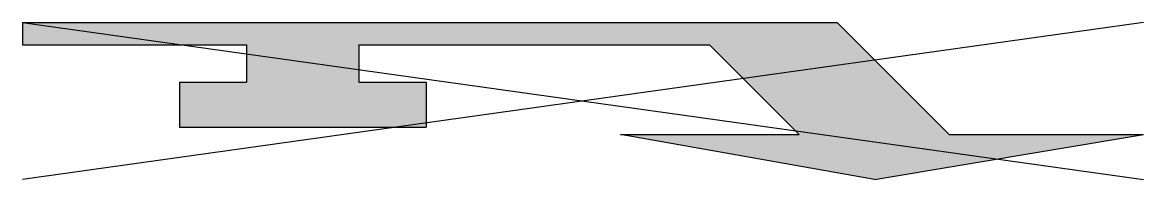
# Model space of a CAD drawing. Header units: metres. Extents: x 0 to 7.5, y -0.98 to 0.07.
import ezdxf

# ---------------------------------------------------------------- set-up
doc = ezdxf.new("R2010")
doc.units = ezdxf.units.M

msp = doc.modelspace()

# ---------------------------------------------------------------- hatches: boundary and pattern name
msp.add_hatch(color=256).paths.add_polyline_path([(5.1959, -0.675), (4, -0.675), (5.7, -0.975), (7.5, -0.675), (6.2, -0.675), (5.45, 0.075), (0, 0.075), (0, -0.075), (1.5, -0.075), (1.5, -0.325), (1.05, -0.325), (1.05, -0.625), (2.7, -0.625), (2.7, -0.325), (2.25, -0.325), (2.25, -0.075), (4.5959, -0.075)])

# ---------------------------------------------------------------- linework, layer by layer
for p, q in [((0, 0.075), (5.45, 0.075)), ((0, 0.075), (0, -0.075)), ((6.2, -0.675), (5.45, 0.075)), ((0, -0.075), (1.5, -0.075)), ((1.5, -0.075), (1.5, -0.325)), ((2.25, -0.075), (4.5959, -0.075)), ((2.25, -0.075), (2.25, -0.325)), ((5.1959, -0.675), (4.5959, -0.075)), ((1.05, -0.325), (1.5, -0.325)), ((1.05, -0.325), (1.05, -0.625)), ((2.25, -0.325), (2.7, -0.325)), ((2.7, -0.325), (2.7, -0.625)), ((1.05, -0.625), (2.7, -0.625)), ((4, -0.675), (5.1959, -0.675)), ((6.2, -0.675), (7.5, -0.675)), ((5.7, -0.975), (4, -0.675)), ((5.7, -0.975), (7.5, -0.675))]:
    msp.add_line(p, q)
at = {"flags": 128}
for points in [[(7.5, 0.075), (0, -0.975)], [(0, 0.075), (7.5, -0.975)]]:
    msp.add_lwpolyline(points, dxfattribs=at)

doc.saveas('drawing.dxf')
